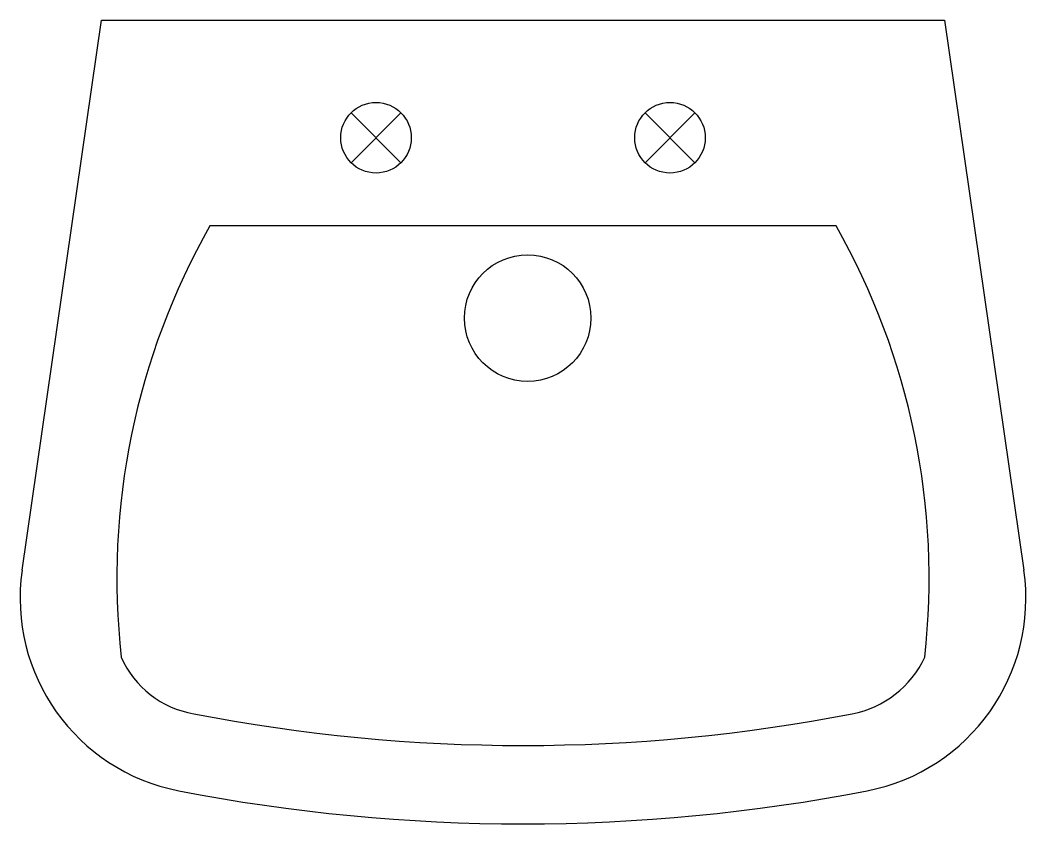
# Model space of a CAD drawing. Header units: metres. Extents: x 22539 to 23327, y -133142 to -132512.
import ezdxf

# ---------------------------------------------------------------- set-up
doc = ezdxf.new("R2010")
doc.units = ezdxf.units.M
doc.layers.add('DET1', color=1, linetype='Continuous')
doc.layers.add('R', color=3, linetype='Continuous')

msp = doc.modelspace()

# ---------------------------------------------------------------- linework, layer by layer
at = {"layer": 'DET1'}
msp.add_circle((22936.65, -132745.33), 49.57, dxfattribs=at)
at = {"layer": 'R'}
for p, q in [((22540.42, -132942.89), (22602.74, -132511.85)), ((22602.74, -132511.85), (23263.25, -132511.85)), ((23263.25, -132511.85), (23325.58, -132942.89)), ((22798.24, -132623.56), (22837.34, -132584.46)), ((22837.34, -132623.56), (22798.24, -132584.46)), ((23028.65, -132584.46), (23067.75, -132623.56)), ((23028.65, -132623.56), (23067.75, -132584.46)), ((22836.28, -132673.14), (22687.65, -132673.14)), ((23029.72, -132673.14), (22836.28, -132673.14)), ((23178.34, -132673.14), (23029.72, -132673.14))]:
    msp.add_line(p, q, dxfattribs=at)
for centre in [(22817.79, -132604.01), (23048.2, -132604.01)]:
    msp.add_circle(centre, 27.65, dxfattribs=at)
for centre, radius, start, end in [((23172.47, -132949.04), 557.83, 150.36, 186.38), ((22693.49, -132949.04), 557.85, 353.62, 29.64), ((22692.44, -132964.88), 153.61, 171.77, 259.01), ((23173.55, -132964.88), 153.61, 280.99, 8.23), ((22687.42, -132980.74), 75.66, 203.63, 260.45), ((23176.05, -132977.5), 79.29, 280.96, 334.96), ((22933, -131726.69), 1353.51, 259.01, 280.99), ((22933, -131726.69), 1414.95, 259.01, 280.99)]:
    msp.add_arc(centre, radius, start, end, dxfattribs=at)

doc.saveas('drawing.dxf')
